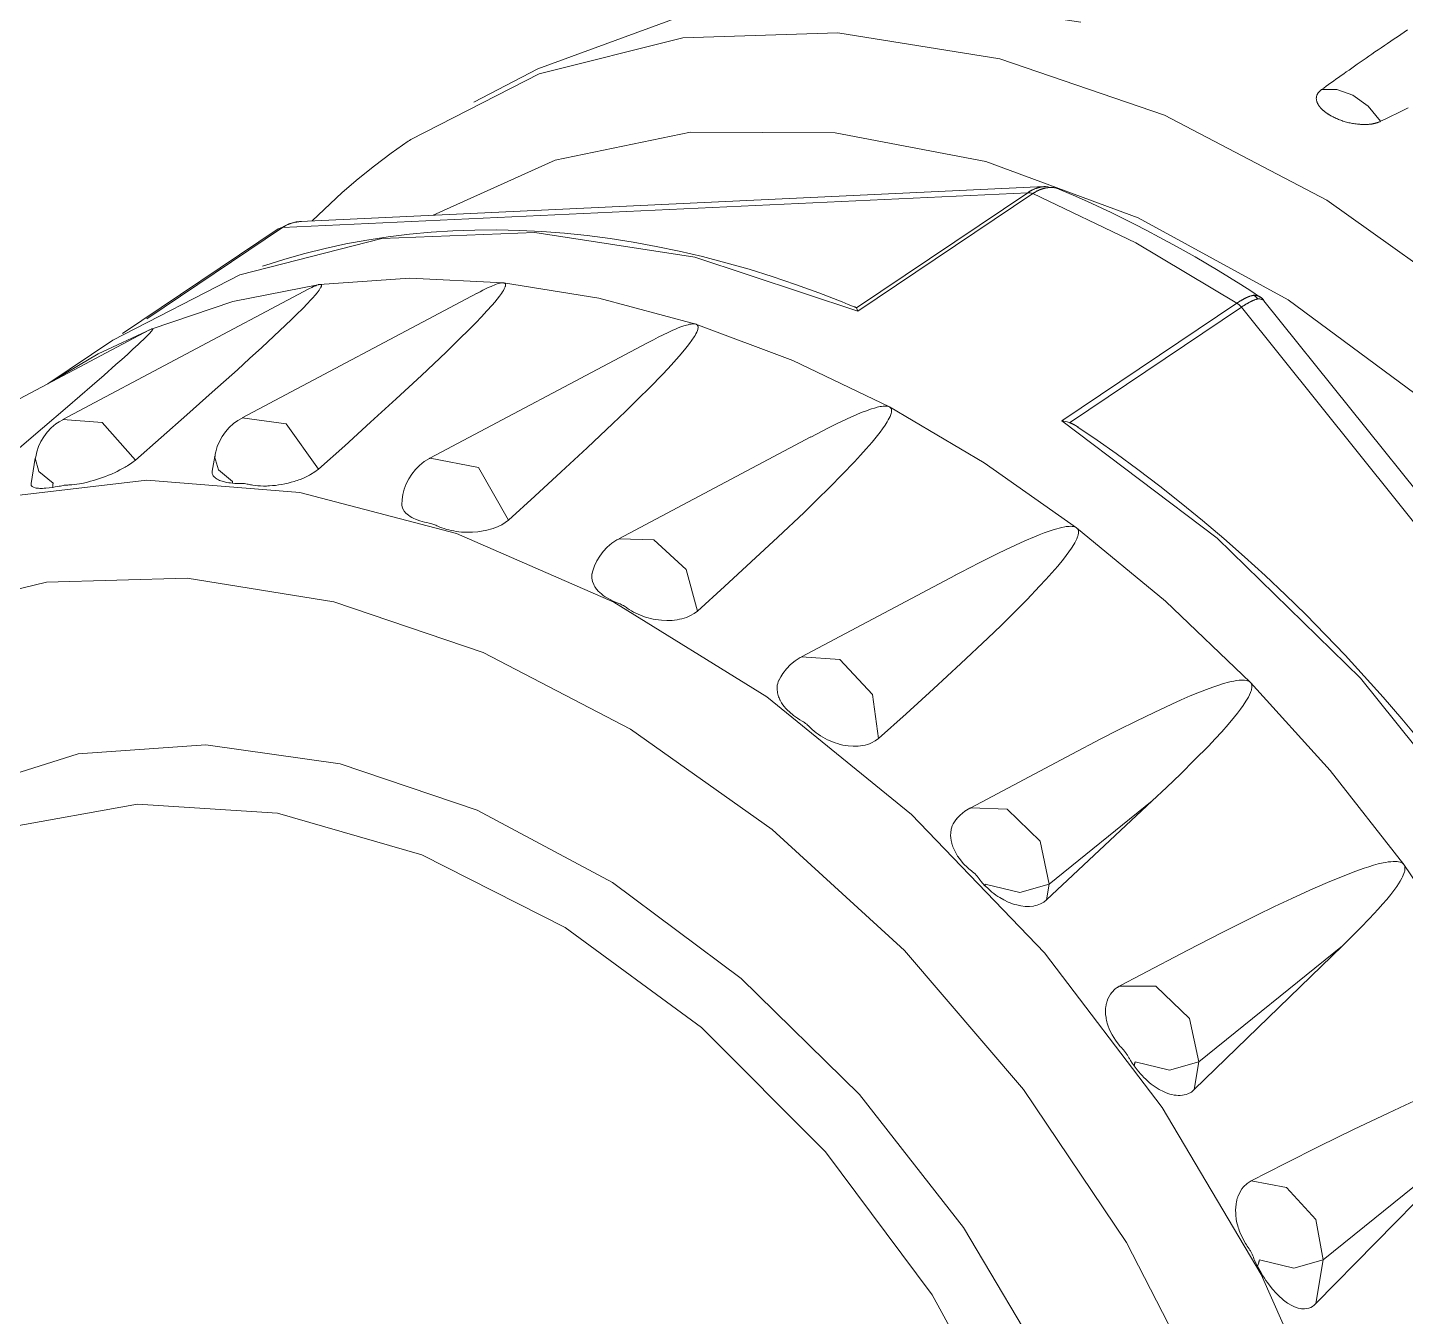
# Model space of a CAD drawing. Header units: millimetres. Extents: x 7 to 587, y 2 to 418.
# Drawn here: x 370.27 to 388.76, y 293.29 to 310.58 of the extents above; entities that cross this region are included whole.
import ezdxf

# ---------------------------------------------------------------- set-up
doc = ezdxf.new("R2010")
doc.units = ezdxf.units.MM
doc.layers.add('GR01_01', color=7, linetype='Continuous')

msp = doc.modelspace()

# ---------------------------------------------------------------- linework, layer by layer
at = {"layer": 'GR01_01', "color": 3, "linetype": 'Continuous', "lineweight": 13}
for p, q in [((383.915, 308.444), (373.928, 307.976)), ((373.686, 307.894), (383.689, 308.363)), ((383.689, 308.363), (381.39, 306.817)), ((383.756, 308.35), (381.409, 306.772)), ((371.542, 306.472), (373.629, 307.876)), ((371.868, 306.672), (373.686, 307.894)), ((373.715, 307.909), (373.642, 307.884)), ((373.902, 307.974), (373.88, 307.966)), ((374.043, 307.072), (370.738, 305.32)), ((376.298, 307.013), (373.146, 305.342)), ((384.148, 305.302), (386.495, 306.881)), ((384.247, 305.274), (386.555, 306.826)), ((386.555, 306.826), (394.77, 296.585)), ((394.988, 296.778), (386.858, 306.913)), ((371.903, 306.522), (368.534, 304.736)), ((371.411, 306.386), (370.539, 305.799)), ((371.903, 306.522), (371.925, 306.533)), ((378.586, 306.35), (375.665, 304.801)), ((384.251, 305.277), (384.251, 305.277)), ((380.778, 305.086), (378.199, 303.718)), ((370.37, 304.801), (370.314, 304.462)), ((372.778, 304.823), (372.745, 304.629)), ((373.015, 304.467), (373.015, 304.467)), ((373.015, 304.467), (373.015, 304.467)), ((382.717, 303.231), (380.651, 302.135)), ((384.279, 300.831), (382.925, 300.113)), ((383.94, 298.878), (385.359, 300.205)), ((383.974, 299.086), (385.359, 300.205)), ((383.115, 299.067), (383.114, 299.067)), ((383.115, 299.067), (383.115, 299.067)), ((383.94, 298.878), (383.974, 299.086)), ((385.923, 296.331), (387.911, 298.259)), ((387.911, 298.259), (385.985, 296.702)), ((385.208, 297.873), (384.935, 297.729)), ((385.985, 296.702), (385.923, 296.331)), ((387.556, 293.461), (389.954, 295.908)), ((387.653, 294.048), (389.954, 295.908)), ((387.556, 293.461), (387.653, 294.048))]:
    msp.add_line(p, q, dxfattribs=at)
for points in [[(384.402, 310.649), (381.788, 311.045), (379.326, 310.833), (377.114, 310.022)], [(375.411, 309.076), (377.133, 309.958), (379.061, 310.44), (381.14, 310.507), (383.314, 310.158), (385.522, 309.403), (387.704, 308.262), (389.798, 306.768), (391.747, 304.961), (393.498, 302.891), (395.001, 300.616), (396.216, 298.198), (397.108, 295.705), (397.653, 293.205), (397.836, 290.768), (397.651, 288.46)], [(387.631, 309.745), (387.662, 309.767), (387.693, 309.79), (387.725, 309.813), (387.757, 309.836), (387.791, 309.86), (387.824, 309.884), (387.858, 309.908), (387.893, 309.933), (387.928, 309.957), (387.963, 309.982), (388, 310.008), (388.036, 310.033), (388.074, 310.06), (388.111, 310.086), (388.15, 310.112), (388.188, 310.139), (388.228, 310.166), (388.267, 310.194), (388.308, 310.222), (388.348, 310.25), (388.39, 310.278), (388.432, 310.307), (388.474, 310.336), (388.517, 310.365), (388.561, 310.395), (388.605, 310.425), (388.649, 310.455), (388.694, 310.486), (388.74, 310.517), (388.786, 310.548)], [(377.114, 310.023), (376.899, 309.911), (376.469, 309.687), (376.254, 309.575)], [(387.771, 309.387), (387.768, 309.389), (387.764, 309.391), (387.757, 309.395), (387.75, 309.399), (387.744, 309.403), (387.737, 309.406), (387.734, 309.408), (387.73, 309.41), (387.727, 309.412), (387.724, 309.414), (387.721, 309.416), (387.718, 309.418), (387.715, 309.42), (387.712, 309.422), (387.706, 309.426), (387.703, 309.428), (387.7, 309.43), (387.694, 309.434), (387.688, 309.438), (387.683, 309.442), (387.68, 309.444), (387.678, 309.446), (387.675, 309.448), (387.672, 309.45), (387.67, 309.452), (387.667, 309.454), (387.665, 309.457), (387.662, 309.459), (387.66, 309.461), (387.657, 309.463), (387.655, 309.465), (387.652, 309.467), (387.65, 309.469), (387.648, 309.471), (387.645, 309.473), (387.643, 309.475), (387.641, 309.477), (387.639, 309.479), (387.636, 309.481), (387.634, 309.484), (387.632, 309.486), (387.63, 309.488), (387.628, 309.49), (387.626, 309.492), (387.624, 309.494), (387.622, 309.496), (387.62, 309.498), (387.618, 309.501), (387.615, 309.505), (387.613, 309.507), (387.611, 309.509), (387.609, 309.511), (387.607, 309.513), (387.606, 309.516), (387.604, 309.518), (387.601, 309.522), (387.599, 309.524), (387.598, 309.527), (387.596, 309.529), (387.595, 309.531), (387.593, 309.533), (387.592, 309.535), (387.591, 309.538), (387.589, 309.54), (387.588, 309.542), (387.586, 309.544), (387.584, 309.549), (387.582, 309.553), (387.58, 309.555), (387.579, 309.558), (387.578, 309.56), (387.577, 309.562), (387.576, 309.565), (387.575, 309.567), (387.574, 309.569), (387.573, 309.571), (387.572, 309.576), (387.57, 309.58), (387.567, 309.59), (387.565, 309.598), (387.564, 309.603), (387.563, 309.607), (387.562, 309.612), (387.562, 309.616), (387.561, 309.624), (387.561, 309.633), (387.562, 309.637), (387.562, 309.641), (387.563, 309.645), (387.563, 309.649), (387.565, 309.657), (387.567, 309.665), (387.569, 309.669), (387.57, 309.673), (387.572, 309.677), (387.574, 309.681), (387.576, 309.684), (387.578, 309.688), (387.58, 309.692), (387.582, 309.696), (387.587, 309.703), (387.59, 309.707), (387.593, 309.71), (387.6, 309.717), (387.603, 309.721), (387.607, 309.724), (387.614, 309.731), (387.622, 309.738), (387.631, 309.745)], [(387.631, 309.745), (387.835, 309.749), (388.051, 309.673)], [(388.051, 309.673), (388.255, 309.525), (388.424, 309.32)], [(388.424, 309.32), (388.419, 309.318), (388.413, 309.315), (388.41, 309.314), (388.407, 309.313), (388.401, 309.31), (388.395, 309.308), (388.392, 309.307), (388.389, 309.306), (388.383, 309.304), (388.377, 309.302), (388.371, 309.3), (388.364, 309.298), (388.361, 309.297), (388.358, 309.296), (388.351, 309.294), (388.348, 309.293), (388.345, 309.293), (388.338, 309.291), (388.335, 309.29), (388.332, 309.29), (388.328, 309.289), (388.325, 309.288), (388.318, 309.287), (388.312, 309.286), (388.305, 309.284), (388.298, 309.283), (388.291, 309.282), (388.284, 309.282), (388.28, 309.281), (388.277, 309.281), (388.269, 309.28), (388.262, 309.279), (388.255, 309.279), (388.247, 309.278), (388.244, 309.278), (388.24, 309.278), (388.236, 309.278), (388.232, 309.278), (388.225, 309.277), (388.217, 309.277), (388.21, 309.277), (388.206, 309.277), (388.202, 309.277), (388.198, 309.277), (388.194, 309.277), (388.186, 309.277), (388.178, 309.278), (388.17, 309.278), (388.166, 309.278), (388.162, 309.278), (388.154, 309.279), (388.146, 309.28), (388.137, 309.28), (388.133, 309.281), (388.129, 309.281), (388.125, 309.281), (388.121, 309.282), (388.112, 309.283), (388.096, 309.285), (388.079, 309.287), (388.062, 309.289), (388.046, 309.292), (388.03, 309.295), (388.014, 309.299), (387.998, 309.302), (387.982, 309.306), (387.966, 309.31), (387.95, 309.314), (387.935, 309.319), (387.919, 309.324), (387.904, 309.329), (387.889, 309.335), (387.874, 309.34), (387.859, 309.346), (387.844, 309.352), (387.829, 309.359), (387.814, 309.366), (387.8, 309.372), (387.785, 309.38), (387.771, 309.387)], [(388.792, 309.501), (388.715, 309.462), (388.641, 309.425), (388.567, 309.389), (388.496, 309.354), (388.424, 309.32)], [(396.266, 288.492), (396.439, 290.627), (396.277, 292.882), (395.784, 295.195), (394.974, 297.505), (393.868, 299.749), (392.496, 301.868), (390.895, 303.804), (389.108, 305.505), (387.183, 306.925), (385.171, 308.027), (383.127, 308.781), (381.106, 309.166), (379.161, 309.173), (377.346, 308.8), (375.708, 308.059)], [(375.411, 309.075), (375.394, 309.064), (375.376, 309.053), (375.145, 308.894), (374.922, 308.724), (374.704, 308.547), (374.49, 308.365), (374.084, 307.983)], [(383.689, 308.363), (383.696, 308.368), (383.699, 308.37), (383.703, 308.372), (383.709, 308.376), (383.716, 308.381), (383.723, 308.384), (383.726, 308.386), (383.73, 308.388), (383.733, 308.39), (383.737, 308.392), (383.743, 308.396), (383.75, 308.399), (383.754, 308.401), (383.757, 308.402), (383.764, 308.406), (383.768, 308.407), (383.771, 308.409), (383.778, 308.412), (383.781, 308.413), (383.785, 308.415), (383.792, 308.417), (383.795, 308.419), (383.799, 308.42), (383.802, 308.421), (383.806, 308.422), (383.813, 308.425), (383.82, 308.427), (383.823, 308.428), (383.827, 308.429), (383.834, 308.431), (383.841, 308.433), (383.848, 308.434), (383.851, 308.435), (383.855, 308.436), (383.862, 308.437), (383.869, 308.439), (383.876, 308.44), (383.883, 308.441), (383.886, 308.441), (383.89, 308.442), (383.897, 308.443), (383.904, 308.443), (383.911, 308.444), (383.918, 308.444), (383.922, 308.444), (383.925, 308.444)], [(383.987, 308.432), (383.98, 308.432), (383.973, 308.431), (383.967, 308.431), (383.96, 308.43), (383.953, 308.429), (383.946, 308.429), (383.939, 308.427), (383.933, 308.426), (383.929, 308.426), (383.926, 308.425), (383.922, 308.424), (383.919, 308.423), (383.915, 308.423), (383.912, 308.422), (383.909, 308.421), (383.905, 308.42), (383.902, 308.419), (383.898, 308.418), (383.895, 308.417), (383.891, 308.416), (383.885, 308.414), (383.881, 308.413), (383.878, 308.412), (383.874, 308.411), (383.871, 308.41), (383.867, 308.408), (383.864, 308.407), (383.857, 308.404), (383.85, 308.402), (383.847, 308.4), (383.843, 308.399), (383.84, 308.397), (383.837, 308.396), (383.833, 308.394), (383.83, 308.393), (383.826, 308.391), (383.823, 308.389), (383.816, 308.386), (383.809, 308.383), (383.806, 308.381), (383.803, 308.379), (383.799, 308.377), (383.796, 308.375), (383.789, 308.371), (383.782, 308.367), (383.779, 308.365), (383.776, 308.363), (383.769, 308.359), (383.766, 308.357), (383.762, 308.355), (383.756, 308.35)], [(383.925, 308.444), (383.956, 308.442), (383.987, 308.432)], [(384.104, 308.414), (384.089, 308.42), (384.079, 308.423), (384.069, 308.426), (384.059, 308.428), (384.054, 308.429), (384.049, 308.43), (384.038, 308.432), (384.028, 308.433), (384.018, 308.433), (384.007, 308.433), (383.997, 308.433), (383.987, 308.432)], [(384.103, 308.416), (384.054, 308.426), (384.006, 308.436)], [(383.689, 308.363), (383.722, 308.361), (383.756, 308.35)], [(386.495, 306.881), (385.138, 307.689), (383.756, 308.35)], [(385.454, 307.768), (385.288, 307.856), (385.121, 307.942), (384.807, 308.097), (384.492, 308.244), (384.298, 308.329), (384.104, 308.41)], [(373.686, 307.894), (373.655, 307.889), (373.629, 307.876)], [(373.941, 307.976), (373.933, 307.976), (373.925, 307.975), (373.917, 307.975), (373.909, 307.974), (373.905, 307.974), (373.901, 307.973), (373.897, 307.973), (373.893, 307.972), (373.889, 307.972), (373.885, 307.971), (373.877, 307.97), (373.869, 307.969), (373.865, 307.968), (373.861, 307.967), (373.857, 307.967), (373.853, 307.966), (373.845, 307.964), (373.838, 307.962), (373.83, 307.96), (373.826, 307.959), (373.822, 307.958), (373.815, 307.956), (373.811, 307.955), (373.807, 307.954), (373.8, 307.951), (373.796, 307.95), (373.792, 307.948), (373.788, 307.947), (373.785, 307.946), (373.781, 307.944), (373.777, 307.943), (373.774, 307.941), (373.77, 307.94), (373.763, 307.937), (373.759, 307.935), (373.755, 307.934), (373.748, 307.93), (373.745, 307.928), (373.741, 307.927), (373.734, 307.923), (373.73, 307.921), (373.727, 307.919), (373.723, 307.917), (373.72, 307.915), (373.713, 307.911), (373.706, 307.907), (373.699, 307.903), (373.692, 307.899), (373.686, 307.894)], [(381.409, 306.772), (379.223, 307.499), (377.074, 307.828), (375.019, 307.748), (373.114, 307.263), (371.411, 306.386)], [(381.361, 306.83), (381.28, 306.865), (381.199, 306.899), (380.886, 307.021), (380.573, 307.133), (380.261, 307.238), (379.948, 307.335), (379.635, 307.424), (379.323, 307.505), (379.012, 307.578), (378.702, 307.642), (378.392, 307.699), (378.084, 307.747), (377.777, 307.787), (377.472, 307.818), (377.168, 307.841), (376.866, 307.856), (376.566, 307.863), (376.269, 307.861), (375.974, 307.851), (375.681, 307.832), (375.391, 307.805), (375.104, 307.77), (374.82, 307.727), (374.539, 307.675), (374.262, 307.615), (373.988, 307.547), (373.717, 307.473), (373.451, 307.387), (373.435, 307.381), (373.419, 307.375)], [(386.811, 306.959), (386.681, 307.046), (386.55, 307.131), (386.244, 307.32), (385.935, 307.501), (385.695, 307.637), (385.454, 307.768)], [(374.184, 307.131), (374.192, 307.132), (374.195, 307.132), (374.198, 307.131), (374.2, 307.131), (374.202, 307.13), (374.204, 307.129), (374.205, 307.128), (374.207, 307.127), (374.208, 307.126), (374.209, 307.123), (374.21, 307.122), (374.21, 307.12), (374.21, 307.119), (374.21, 307.117), (374.209, 307.11), (374.207, 307.103), (374.206, 307.099), (374.204, 307.096), (374.2, 307.088), (374.195, 307.08), (374.191, 307.072), (374.179, 307.055), (374.167, 307.038), (374.153, 307.021), (374.124, 306.986), (374.093, 306.951), (374.06, 306.915), (374.026, 306.879), (373.956, 306.807), (373.882, 306.733), (373.807, 306.66), (373.73, 306.586), (373.572, 306.437), (373.411, 306.288), (373.247, 306.138), (373.082, 305.987), (372.746, 305.686), (372.405, 305.384), (372.06, 305.081), (371.714, 304.777)], [(371.925, 306.533), (373.023, 306.903), (374.184, 307.131)], [(374.043, 307.072), (374.081, 307.091), (374.106, 307.104), (374.133, 307.115), (374.146, 307.121), (374.16, 307.125), (374.166, 307.127), (374.173, 307.129), (374.179, 307.13), (374.181, 307.131), (374.184, 307.131)], [(376.652, 307.154), (376.656, 307.153), (376.66, 307.152), (376.663, 307.151), (376.667, 307.15), (376.669, 307.148), (376.672, 307.147), (376.673, 307.145), (376.675, 307.143), (376.677, 307.142), (376.678, 307.14), (376.679, 307.138), (376.68, 307.136), (376.681, 307.131), (376.681, 307.129), (376.681, 307.127), (376.681, 307.118), (376.68, 307.113), (376.679, 307.109), (376.678, 307.104), (376.676, 307.099), (376.673, 307.09), (376.664, 307.071), (376.653, 307.051), (376.641, 307.032), (376.628, 307.012), (376.599, 306.973), (376.568, 306.934), (376.536, 306.894), (376.502, 306.855), (376.431, 306.776), (376.358, 306.697), (376.282, 306.619), (376.205, 306.54), (376.047, 306.383), (375.885, 306.225), (375.72, 306.068), (375.553, 305.911), (375.214, 305.597), (374.87, 305.283), (374.523, 304.969), (374.172, 304.656)], [(374.184, 307.131), (375.398, 307.215), (376.652, 307.154)], [(376.295, 307.011), (376.341, 307.035), (376.376, 307.054), (376.412, 307.071), (376.449, 307.089), (376.487, 307.106), (376.506, 307.114), (376.526, 307.123), (376.546, 307.13), (376.567, 307.138), (376.588, 307.144), (376.61, 307.15), (376.621, 307.152), (376.632, 307.153), (376.643, 307.154), (376.652, 307.154)], [(376.652, 307.154), (377.935, 306.948), (379.234, 306.599)], [(386.495, 306.881), (386.499, 306.883), (386.502, 306.886), (386.508, 306.89), (386.515, 306.894), (386.522, 306.898), (386.528, 306.902), (386.531, 306.905), (386.535, 306.907), (386.541, 306.91), (386.547, 306.914), (386.551, 306.916), (386.554, 306.918), (386.557, 306.92), (386.56, 306.922), (386.566, 306.925), (386.569, 306.927), (386.573, 306.929), (386.576, 306.931), (386.579, 306.932), (386.585, 306.936), (386.588, 306.937), (386.591, 306.939), (386.597, 306.942), (386.6, 306.944), (386.603, 306.945), (386.606, 306.947), (386.609, 306.948), (386.612, 306.95), (386.615, 306.951), (386.62, 306.954), (386.626, 306.956), (386.632, 306.959), (386.635, 306.96), (386.638, 306.961), (386.64, 306.962), (386.643, 306.964), (386.646, 306.965), (386.649, 306.966), (386.651, 306.967), (386.654, 306.968), (386.659, 306.97), (386.662, 306.971), (386.665, 306.972), (386.67, 306.974), (386.672, 306.975), (386.675, 306.975), (386.68, 306.977), (386.683, 306.978), (386.685, 306.979), (386.688, 306.979), (386.69, 306.98), (386.693, 306.981), (386.695, 306.981), (386.7, 306.982), (386.704, 306.983), (386.707, 306.984), (386.709, 306.984), (386.714, 306.985), (386.718, 306.986), (386.722, 306.986)], [(386.776, 306.938), (386.751, 306.965), (386.722, 306.986)], [(386.722, 306.986), (386.727, 306.986), (386.732, 306.986), (386.737, 306.986), (386.741, 306.985), (386.746, 306.985), (386.748, 306.984), (386.75, 306.984), (386.752, 306.984), (386.754, 306.983), (386.758, 306.983), (386.761, 306.982), (386.763, 306.982), (386.767, 306.981), (386.769, 306.98), (386.771, 306.98), (386.772, 306.979), (386.774, 306.979), (386.778, 306.978), (386.78, 306.977), (386.782, 306.977), (386.785, 306.975), (386.787, 306.975), (386.789, 306.974), (386.791, 306.973), (386.792, 306.973), (386.794, 306.972), (386.796, 306.971), (386.797, 306.97), (386.799, 306.97), (386.8, 306.969), (386.802, 306.968), (386.805, 306.966), (386.808, 306.965), (386.81, 306.963), (386.813, 306.962)], [(386.859, 306.912), (386.859, 306.912), (386.858, 306.913), (386.858, 306.913), (386.858, 306.914), (386.858, 306.914), (386.857, 306.915), (386.857, 306.915), (386.857, 306.915), (386.857, 306.915), (386.856, 306.916), (386.856, 306.916), (386.856, 306.916), (386.856, 306.916), (386.856, 306.916), (386.856, 306.917), (386.855, 306.917), (386.855, 306.917), (386.855, 306.917), (386.855, 306.918), (386.855, 306.918), (386.855, 306.918), (386.854, 306.919), (386.854, 306.919), (386.854, 306.919), (386.854, 306.919), (386.854, 306.92), (386.853, 306.92), (386.853, 306.921), (386.853, 306.921), (386.852, 306.923), (386.851, 306.924), (386.85, 306.925), (386.85, 306.926), (386.844, 306.934), (386.838, 306.942), (386.827, 306.952), (386.82, 306.957), (386.814, 306.961)], [(381.39, 306.817), (381.39, 306.817), (381.389, 306.817), (381.389, 306.818), (381.389, 306.818), (381.388, 306.819), (381.388, 306.819), (381.387, 306.82), (381.386, 306.82), (381.385, 306.821), (381.385, 306.821), (381.384, 306.822), (381.383, 306.822), (381.382, 306.823), (381.382, 306.824), (381.381, 306.824), (381.379, 306.825), (381.378, 306.826), (381.377, 306.826), (381.376, 306.827), (381.375, 306.827), (381.373, 306.828), (381.372, 306.829), (381.37, 306.83), (381.368, 306.83), (381.367, 306.831), (381.365, 306.832), (381.363, 306.833)], [(381.39, 306.817), (381.399, 306.798), (381.409, 306.772)], [(386.555, 306.826), (386.527, 306.857), (386.495, 306.881)], [(386.776, 306.938), (386.772, 306.937), (386.77, 306.936), (386.768, 306.936), (386.764, 306.935), (386.76, 306.934), (386.758, 306.933), (386.756, 306.932), (386.754, 306.932), (386.751, 306.931), (386.749, 306.93), (386.747, 306.93), (386.745, 306.929), (386.743, 306.928), (386.738, 306.927), (386.736, 306.926), (386.734, 306.925), (386.731, 306.924), (386.729, 306.923), (386.724, 306.921), (386.72, 306.919), (386.717, 306.918), (386.715, 306.917), (386.712, 306.916), (386.71, 306.915), (386.705, 306.913), (386.7, 306.911), (386.697, 306.909), (386.695, 306.908), (386.69, 306.906), (386.687, 306.904), (386.684, 306.903), (386.682, 306.902), (386.679, 306.901), (386.676, 306.899), (386.674, 306.898), (386.671, 306.896), (386.668, 306.895), (386.663, 306.892), (386.657, 306.889), (386.652, 306.886), (386.649, 306.884), (386.646, 306.883), (386.64, 306.88), (386.637, 306.878), (386.635, 306.876), (386.629, 306.873), (386.626, 306.871), (386.623, 306.87), (386.617, 306.866), (386.611, 306.862), (386.605, 306.859), (386.602, 306.857), (386.599, 306.855), (386.596, 306.853), (386.593, 306.851), (386.586, 306.847), (386.583, 306.845), (386.58, 306.843), (386.577, 306.841), (386.574, 306.839), (386.568, 306.835), (386.561, 306.831), (386.555, 306.826)], [(386.858, 306.913), (386.856, 306.915), (386.854, 306.917), (386.851, 306.92), (386.849, 306.922), (386.846, 306.924), (386.843, 306.925), (386.84, 306.927), (386.837, 306.928), (386.834, 306.93), (386.831, 306.931), (386.828, 306.932), (386.824, 306.933), (386.821, 306.934), (386.818, 306.935), (386.811, 306.936), (386.804, 306.937), (386.797, 306.937), (386.793, 306.938), (386.79, 306.938), (386.783, 306.938), (386.776, 306.938)], [(379.234, 306.599), (379.239, 306.598), (379.243, 306.596), (379.246, 306.594), (379.249, 306.592), (379.252, 306.589), (379.254, 306.587), (379.256, 306.585), (379.258, 306.582), (379.261, 306.577), (379.263, 306.571), (379.263, 306.569), (379.264, 306.566), (379.265, 306.56), (379.264, 306.549), (379.262, 306.538), (379.26, 306.527), (379.256, 306.515), (379.247, 306.493), (379.236, 306.471), (379.224, 306.449), (379.211, 306.427), (379.182, 306.384), (379.151, 306.341), (379.118, 306.299), (379.083, 306.256), (379.012, 306.172), (378.938, 306.088), (378.861, 306.004), (378.783, 305.921), (378.622, 305.756), (378.458, 305.592), (378.29, 305.428), (378.121, 305.265), (377.777, 304.94), (377.428, 304.617), (377.075, 304.294), (376.719, 303.971)], [(378.584, 306.348), (378.665, 306.391), (378.729, 306.424), (378.794, 306.456), (378.861, 306.488), (378.928, 306.519), (378.963, 306.533), (378.998, 306.548), (379.035, 306.562), (379.072, 306.575), (379.091, 306.581), (379.11, 306.587), (379.13, 306.592), (379.151, 306.597), (379.172, 306.601), (379.193, 306.603), (379.204, 306.603), (379.215, 306.603), (379.22, 306.602), (379.225, 306.602), (379.234, 306.599)], [(379.234, 306.599), (380.538, 306.112), (381.832, 305.49)], [(371.925, 306.533), (371.929, 306.534), (371.932, 306.535), (371.937, 306.537), (371.939, 306.537), (371.941, 306.537), (371.944, 306.537), (371.944, 306.537), (371.945, 306.536), (371.946, 306.536), (371.946, 306.535), (371.946, 306.534), (371.946, 306.533), (371.946, 306.532), (371.946, 306.532), (371.944, 306.527), (371.942, 306.522), (371.94, 306.519), (371.938, 306.516), (371.935, 306.513), (371.933, 306.51), (371.923, 306.497), (371.911, 306.483), (371.897, 306.469), (371.883, 306.454), (371.853, 306.424), (371.821, 306.393), (371.787, 306.36), (371.752, 306.328), (371.68, 306.262), (371.606, 306.194), (371.53, 306.126), (371.452, 306.057), (371.293, 305.917), (371.132, 305.776), (370.968, 305.634), (370.802, 305.492), (370.466, 305.204), (370.126, 304.914)], [(370.542, 305.801), (371.215, 306.199), (371.925, 306.533)], [(381.832, 305.49), (381.836, 305.487), (381.84, 305.484), (381.843, 305.481), (381.846, 305.479), (381.849, 305.475), (381.851, 305.472), (381.853, 305.469), (381.855, 305.466), (381.858, 305.459), (381.859, 305.452), (381.86, 305.449), (381.86, 305.446), (381.86, 305.442), (381.861, 305.439), (381.86, 305.426), (381.858, 305.413), (381.856, 305.406), (381.855, 305.4), (381.851, 305.387), (381.841, 305.362), (381.83, 305.338), (381.817, 305.314), (381.803, 305.29), (381.773, 305.243), (381.741, 305.196), (381.707, 305.151), (381.672, 305.106), (381.599, 305.016), (381.522, 304.928), (381.444, 304.841), (381.363, 304.754), (381.199, 304.582), (381.031, 304.412), (380.86, 304.243), (380.687, 304.075), (380.335, 303.741), (379.979, 303.41), (379.619, 303.08), (379.256, 302.751)], [(380.777, 305.085), (381.005, 305.204), (381.13, 305.266), (381.258, 305.326), (381.322, 305.356), (381.388, 305.384), (381.454, 305.412), (381.523, 305.438), (381.558, 305.451), (381.593, 305.463), (381.63, 305.474), (381.667, 305.484), (381.687, 305.489), (381.706, 305.493), (381.726, 305.496), (381.747, 305.499), (381.757, 305.5), (381.768, 305.501), (381.779, 305.501), (381.79, 305.5), (381.801, 305.499), (381.812, 305.497), (381.822, 305.494), (381.832, 305.49)], [(381.832, 305.49), (383.105, 304.739), (384.344, 303.867)], [(370.742, 305.317), (370.691, 305.291), (370.644, 305.26), (370.584, 305.209), (370.53, 305.151), (370.484, 305.09), (370.445, 305.025), (370.413, 304.958), (370.389, 304.887), (370.38, 304.844), (370.373, 304.8)], [(371.714, 304.777), (371.269, 305.278), (370.739, 305.32)], [(373.146, 305.338), (373.087, 305.305), (373.032, 305.266), (372.974, 305.213), (372.922, 305.154), (372.879, 305.092), (372.842, 305.026), (372.812, 304.957), (372.791, 304.886), (372.785, 304.854), (372.782, 304.822)], [(374.172, 304.656), (373.738, 305.263), (373.145, 305.341)], [(392.465, 294.934), (391.316, 297.391), (389.865, 299.718), (388.154, 301.851), (386.231, 303.73), (384.148, 305.302)], [(384.251, 305.278), (384.2, 305.293), (384.148, 305.302)], [(384.363, 305.219), (384.359, 305.221), (384.356, 305.223), (384.353, 305.225), (384.35, 305.227), (384.344, 305.231), (384.338, 305.235), (384.335, 305.237), (384.332, 305.238), (384.329, 305.24), (384.326, 305.242), (384.323, 305.243), (384.321, 305.245), (384.315, 305.248), (384.31, 305.251), (384.307, 305.252), (384.304, 305.254), (384.299, 305.257), (384.296, 305.258), (384.294, 305.259), (384.289, 305.262), (384.284, 305.264), (384.279, 305.266), (384.276, 305.267), (384.274, 305.268), (384.271, 305.269), (384.269, 305.27), (384.264, 305.272), (384.26, 305.274), (384.255, 305.275), (384.251, 305.277)], [(388.953, 301.011), (388.708, 301.305), (388.459, 301.595), (388.205, 301.879), (387.947, 302.159), (387.685, 302.434), (387.419, 302.703), (387.149, 302.967), (386.876, 303.226), (386.599, 303.478), (386.319, 303.725), (386.035, 303.965), (385.749, 304.2), (385.46, 304.428), (385.168, 304.65), (384.873, 304.865), (384.618, 305.044), (384.362, 305.217)], [(370.37, 304.801), (370.419, 304.623), (370.61, 304.466)], [(371.714, 304.777), (371.665, 304.739), (371.608, 304.7), (371.592, 304.69), (371.576, 304.68), (371.559, 304.671), (371.542, 304.661), (371.507, 304.643), (371.471, 304.624), (371.452, 304.615), (371.433, 304.607), (371.413, 304.598), (371.394, 304.589), (371.354, 304.573), (371.314, 304.557), (371.274, 304.542), (371.233, 304.528), (371.192, 304.514), (371.152, 304.502), (371.112, 304.491), (371.073, 304.481), (371.054, 304.476), (371.035, 304.472), (371.016, 304.468), (370.997, 304.464), (370.962, 304.457), (370.927, 304.452), (370.894, 304.448), (370.863, 304.444), (370.848, 304.443), (370.833, 304.442), (370.819, 304.442), (370.805, 304.441), (370.791, 304.441), (370.776, 304.439), (370.76, 304.438), (370.743, 304.435), (370.726, 304.432), (370.708, 304.428), (370.69, 304.424), (370.672, 304.421), (370.638, 304.415), (370.605, 304.409)], [(372.777, 304.822), (372.827, 304.645), (373.017, 304.488)], [(375.672, 304.803), (375.666, 304.8), (375.662, 304.799), (375.659, 304.798), (375.589, 304.757), (375.527, 304.705), (375.472, 304.649), (375.423, 304.589), (375.382, 304.525), (375.349, 304.458), (375.322, 304.388), (375.303, 304.316), (375.292, 304.247), (375.287, 304.177)], [(376.719, 303.971), (376.32, 304.676), (375.669, 304.803)], [(373.015, 304.467), (372.99, 304.47), (372.966, 304.473), (372.943, 304.477), (372.921, 304.481), (372.88, 304.491), (372.844, 304.504), (372.828, 304.511), (372.813, 304.519), (372.799, 304.527), (372.793, 304.531), (372.787, 304.536), (372.776, 304.545), (372.767, 304.555), (372.759, 304.565), (372.753, 304.576), (372.745, 304.598), (372.745, 304.623), (372.745, 304.629)], [(374.172, 304.656), (374.123, 304.617), (374.065, 304.581), (374.049, 304.572), (374.032, 304.563), (374.015, 304.555), (373.998, 304.547), (373.962, 304.531), (373.925, 304.516), (373.905, 304.509), (373.886, 304.502), (373.866, 304.496), (373.845, 304.489), (373.805, 304.478), (373.763, 304.467), (373.721, 304.458), (373.679, 304.45), (373.636, 304.443), (373.594, 304.437), (373.553, 304.433), (373.512, 304.43), (373.491, 304.429), (373.471, 304.428), (373.451, 304.428), (373.432, 304.428), (373.394, 304.429), (373.358, 304.431), (373.323, 304.435), (373.289, 304.439), (373.273, 304.442), (373.257, 304.445), (373.242, 304.448), (373.227, 304.451), (373.212, 304.455), (373.196, 304.458), (373.18, 304.46), (373.162, 304.461), (373.143, 304.462), (373.124, 304.462), (373.105, 304.463), (373.087, 304.463), (373.05, 304.464), (373.015, 304.467)], [(384.482, 276.096), (385.977, 277.179), (387.211, 278.594), (388.151, 280.304), (388.771, 282.265), (389.055, 284.423), (388.996, 286.723), (388.595, 289.102), (387.863, 291.499), (386.819, 293.85), (385.492, 296.093), (383.915, 298.168), (382.13, 300.021), (380.186, 301.602), (378.133, 302.87), (376.025, 303.791), (373.919, 304.341), (371.869, 304.505), (369.931, 304.28), (368.155, 303.67), (366.589, 302.693)], [(370.313, 304.46), (370.313, 304.455), (370.313, 304.451), (370.314, 304.442), (370.316, 304.438), (370.317, 304.434), (370.322, 304.427), (370.329, 304.421), (370.346, 304.411), (370.37, 304.404), (370.383, 304.401), (370.398, 304.399), (370.414, 304.397), (370.432, 304.396), (370.45, 304.396), (370.469, 304.396), (370.49, 304.397), (370.511, 304.398), (370.557, 304.403), (370.605, 304.409)], [(370.61, 304.466), (370.609, 304.459), (370.608, 304.456), (370.607, 304.449), (370.607, 304.445), (370.606, 304.438), (370.606, 304.431), (370.605, 304.424), (370.605, 304.417), (370.605, 304.409)], [(373.017, 304.488), (373.017, 304.483), (373.016, 304.478), (373.015, 304.472), (373.015, 304.467)], [(376.719, 303.971), (376.677, 303.939), (376.629, 303.909), (376.602, 303.895), (376.574, 303.882), (376.544, 303.87), (376.513, 303.859), (376.481, 303.849), (376.448, 303.84), (376.414, 303.832), (376.379, 303.825), (376.309, 303.815), (376.236, 303.809), (376.199, 303.808), (376.163, 303.808), (376.126, 303.809), (376.091, 303.811), (376.055, 303.815), (376.02, 303.819), (375.985, 303.825), (375.952, 303.831), (375.92, 303.839), (375.888, 303.847), (375.858, 303.856), (375.828, 303.867), (375.8, 303.878), (375.773, 303.889), (375.76, 303.895), (375.747, 303.901), (375.734, 303.907), (375.72, 303.913), (375.705, 303.918), (375.69, 303.922), (375.674, 303.926), (375.657, 303.93), (375.624, 303.937), (375.592, 303.944), (375.53, 303.962), (375.474, 303.982), (375.448, 303.994), (375.423, 304.007), (375.4, 304.02), (375.379, 304.035), (375.36, 304.049), (375.343, 304.065), (375.339, 304.069), (375.335, 304.073), (375.328, 304.081), (375.321, 304.09), (375.315, 304.098), (375.297, 304.133), (375.288, 304.169), (375.287, 304.192)], [(384.344, 303.867), (384.352, 303.86), (384.358, 303.853), (384.36, 303.849), (384.363, 303.845), (384.364, 303.841), (384.366, 303.837), (384.368, 303.829), (384.369, 303.825), (384.369, 303.822), (384.37, 303.818), (384.37, 303.814), (384.37, 303.81), (384.37, 303.806), (384.369, 303.791), (384.366, 303.777), (384.364, 303.769), (384.362, 303.762), (384.36, 303.755), (384.358, 303.748), (384.347, 303.721), (384.335, 303.694), (384.321, 303.668), (384.306, 303.643), (384.274, 303.593), (384.241, 303.544), (384.205, 303.495), (384.168, 303.448), (384.092, 303.355), (384.013, 303.263), (383.931, 303.172), (383.848, 303.083), (383.679, 302.906), (383.506, 302.731), (383.33, 302.558), (383.152, 302.386), (382.791, 302.046), (382.426, 301.709), (382.057, 301.374), (381.685, 301.041)], [(382.715, 303.23), (382.796, 303.273), (383.035, 303.397), (383.278, 303.519), (383.4, 303.578), (383.524, 303.636), (383.649, 303.693), (383.777, 303.747), (383.842, 303.773), (383.907, 303.798), (383.974, 303.822), (384.042, 303.845), (384.077, 303.855), (384.112, 303.864), (384.148, 303.873), (384.185, 303.88), (384.204, 303.883), (384.224, 303.886), (384.243, 303.887), (384.264, 303.888), (384.284, 303.887), (384.305, 303.884), (384.316, 303.881), (384.326, 303.878), (384.336, 303.873), (384.344, 303.867)], [(384.344, 303.867), (385.539, 302.882), (386.676, 301.794)], [(378.201, 303.716), (378.187, 303.71), (378.174, 303.704), (378.106, 303.661), (378.045, 303.607), (377.992, 303.551), (377.945, 303.489), (377.907, 303.425), (377.875, 303.356), (377.855, 303.302), (377.84, 303.245)], [(379.256, 302.751), (379.105, 303.308), (378.669, 303.707), (378.199, 303.718)], [(379.256, 302.751), (379.213, 302.718), (379.164, 302.69), (379.137, 302.677), (379.109, 302.666), (379.079, 302.656), (379.048, 302.647), (379.016, 302.64), (378.983, 302.634), (378.949, 302.63), (378.915, 302.626), (378.844, 302.624), (378.772, 302.628), (378.735, 302.631), (378.699, 302.637), (378.663, 302.643), (378.628, 302.651), (378.593, 302.66), (378.558, 302.67), (378.524, 302.681), (378.491, 302.694), (378.459, 302.707), (378.428, 302.721), (378.398, 302.737), (378.369, 302.753), (378.342, 302.77), (378.315, 302.788), (378.309, 302.793), (378.302, 302.797), (378.289, 302.806), (378.276, 302.815), (378.269, 302.819), (378.263, 302.824), (378.248, 302.832), (378.233, 302.839), (378.217, 302.846), (378.201, 302.853), (378.168, 302.866), (378.136, 302.88), (378.075, 302.91), (378.019, 302.943), (377.993, 302.961), (377.969, 302.98), (377.946, 302.999), (377.925, 303.019), (377.907, 303.04), (377.89, 303.061), (377.887, 303.067), (377.883, 303.072), (377.879, 303.077), (377.876, 303.083), (377.869, 303.094), (377.864, 303.105), (377.846, 303.149), (377.838, 303.194), (377.837, 303.216), (377.839, 303.238), (377.843, 303.26)], [(368.767, 302.714), (370.52, 303.139), (372.407, 303.194), (374.378, 302.876), (376.379, 302.194), (378.358, 301.167), (380.26, 299.822), (382.034, 298.196), (383.633, 296.332), (385.013, 294.281), (386.137, 292.098), (386.975, 289.841), (387.503, 287.573), (387.709, 285.353), (387.586, 283.242), (387.138, 281.296), (386.377, 279.569), (385.322, 278.106), (384.004, 276.947), (382.457, 276.124), (380.722, 275.658), (378.848, 275.562), (376.884, 275.839)], [(380.657, 302.136), (380.646, 302.131), (380.634, 302.126), (380.566, 302.084), (380.504, 302.032), (380.45, 301.975), (380.402, 301.915), (380.373, 301.869), (380.347, 301.82)], [(381.685, 301.041), (381.607, 301.633), (381.165, 302.103), (380.654, 302.137)], [(381.685, 301.041), (381.642, 301.008), (381.593, 300.982), (381.566, 300.97), (381.537, 300.961), (381.508, 300.953), (381.477, 300.946), (381.446, 300.941), (381.413, 300.938), (381.38, 300.937), (381.346, 300.937), (381.277, 300.942), (381.207, 300.954), (381.172, 300.962), (381.137, 300.972), (381.103, 300.983), (381.068, 300.995), (381.035, 301.009), (381.001, 301.025), (380.969, 301.041), (380.937, 301.059), (380.907, 301.078), (380.878, 301.098), (380.849, 301.119), (380.822, 301.141), (380.796, 301.163), (380.771, 301.186), (380.765, 301.192), (380.759, 301.198), (380.747, 301.21), (380.741, 301.216), (380.734, 301.221), (380.722, 301.233), (380.715, 301.238), (380.708, 301.244), (380.694, 301.254), (380.678, 301.264), (380.663, 301.273), (380.632, 301.292), (380.601, 301.312), (380.543, 301.352), (380.49, 301.397), (380.466, 301.42), (380.443, 301.445), (380.422, 301.47), (380.402, 301.495), (380.385, 301.521), (380.37, 301.547), (380.367, 301.554), (380.363, 301.561), (380.357, 301.574), (380.351, 301.587), (380.346, 301.601), (380.331, 301.654), (380.325, 301.706), (380.326, 301.732), (380.328, 301.757), (380.334, 301.781), (380.341, 301.805), (380.355, 301.836)], [(384.279, 300.831), (384.671, 301.036), (384.906, 301.157), (385.144, 301.275), (385.383, 301.391), (385.624, 301.504), (385.747, 301.559), (385.87, 301.612), (385.995, 301.663), (386.121, 301.712), (386.186, 301.735), (386.251, 301.757), (386.316, 301.778), (386.383, 301.796), (386.418, 301.805), (386.452, 301.812), (386.488, 301.818), (386.524, 301.823), (386.542, 301.824), (386.561, 301.825), (386.58, 301.825), (386.599, 301.824), (386.619, 301.821), (386.639, 301.816), (386.649, 301.812), (386.659, 301.807), (386.668, 301.801), (386.676, 301.794)], [(386.676, 301.794), (386.683, 301.786), (386.685, 301.781), (386.688, 301.777), (386.69, 301.772), (386.692, 301.767), (386.694, 301.758), (386.696, 301.739), (386.696, 301.722), (386.693, 301.705), (386.691, 301.696), (386.689, 301.688), (386.684, 301.672), (386.678, 301.657), (386.665, 301.626), (386.65, 301.597), (386.634, 301.568), (386.617, 301.54), (386.581, 301.486), (386.543, 301.433), (386.503, 301.381), (386.463, 301.33), (386.378, 301.23), (386.291, 301.132), (386.203, 301.035), (386.112, 300.94), (385.928, 300.753), (385.741, 300.568), (385.551, 300.386), (385.359, 300.205)], [(386.676, 301.794), (387.745, 300.613), (388.736, 299.351)], [(368.021, 299.493), (369.385, 300.342), (370.947, 300.834), (372.658, 300.955), (374.462, 300.7), (376.301, 300.078), (378.114, 299.109), (379.842, 297.824), (381.431, 296.265), (382.827, 294.482), (383.986, 292.534), (384.871, 290.484)], [(384.361, 289.295), (383.552, 291.484), (382.408, 293.579), (380.975, 295.498), (379.31, 297.163), (377.48, 298.508), (375.557, 299.479), (373.619, 300.038), (371.743, 300.162), (370.003, 299.847), (368.47, 299.104)], [(382.926, 300.112), (382.919, 300.109), (382.916, 300.108), (382.912, 300.106), (382.843, 300.065), (382.781, 300.012), (382.751, 299.982), (382.722, 299.951)], [(383.974, 299.086), (383.855, 299.662), (383.414, 300.093), (382.925, 300.113)], [(383.114, 299.067), (383.086, 299.098), (383.06, 299.129), (383.054, 299.137), (383.047, 299.145), (383.035, 299.161), (383.022, 299.178), (383.01, 299.194), (382.996, 299.209), (382.981, 299.224), (382.965, 299.238), (382.949, 299.252), (382.932, 299.266), (382.916, 299.279), (382.899, 299.293), (382.883, 299.307), (382.824, 299.366), (382.771, 299.43), (382.748, 299.464), (382.727, 299.498), (382.708, 299.533), (382.692, 299.568), (382.685, 299.586), (382.682, 299.594), (382.679, 299.603), (382.673, 299.621), (382.671, 299.63), (382.668, 299.639), (382.66, 299.674), (382.656, 299.708), (382.654, 299.742), (382.655, 299.776), (382.656, 299.784), (382.657, 299.792), (382.659, 299.808), (382.661, 299.816), (382.662, 299.824), (382.666, 299.839), (382.676, 299.869), (382.688, 299.898), (382.704, 299.925), (382.722, 299.951), (382.736, 299.966)], [(385.208, 297.873), (385.836, 298.203), (386.298, 298.44), (386.764, 298.672), (386.999, 298.786), (387.234, 298.897), (387.472, 299.006), (387.712, 299.11), (387.833, 299.161), (387.955, 299.21), (388.078, 299.256), (388.202, 299.3), (388.265, 299.321), (388.329, 299.34), (388.393, 299.358), (388.459, 299.373), (388.492, 299.379), (388.525, 299.385), (388.56, 299.389), (388.594, 299.392), (388.612, 299.392), (388.63, 299.392), (388.648, 299.391), (388.666, 299.388), (388.685, 299.384), (388.703, 299.377), (388.712, 299.372), (388.721, 299.366), (388.725, 299.363), (388.729, 299.359), (388.736, 299.351)], [(388.736, 299.351), (388.743, 299.338), (388.748, 299.325), (388.751, 299.312), (388.751, 299.299), (388.751, 299.286), (388.749, 299.274), (388.747, 299.262), (388.744, 299.251), (388.737, 299.229), (388.728, 299.208), (388.719, 299.187), (388.709, 299.167), (388.687, 299.128), (388.664, 299.091), (388.64, 299.054), (388.614, 299.019), (388.561, 298.95), (388.507, 298.882), (388.45, 298.817), (388.393, 298.752), (388.276, 298.625), (388.156, 298.501), (388.034, 298.379), (387.911, 298.259)], [(388.736, 299.351), (389.64, 298.019), (390.446, 296.63)], [(383.119, 299.087), (383.118, 299.082), (383.117, 299.077), (383.116, 299.072), (383.114, 299.067)], [(383.94, 298.878), (383.903, 298.848), (383.861, 298.824), (383.838, 298.814), (383.814, 298.806), (383.789, 298.799), (383.764, 298.794), (383.711, 298.789), (383.655, 298.789), (383.598, 298.796), (383.54, 298.808), (383.511, 298.816), (383.482, 298.825), (383.453, 298.836), (383.424, 298.848), (383.368, 298.875), (383.313, 298.907), (383.286, 298.924), (383.259, 298.942), (383.233, 298.961), (383.208, 298.981), (383.16, 299.023), (383.115, 299.067)], [(383.119, 299.087), (383.582, 298.975), (383.974, 299.086)], [(385.115, 296.651), (385.091, 296.686), (385.069, 296.722), (385.063, 296.731), (385.058, 296.74), (385.053, 296.749), (385.047, 296.759), (385.037, 296.777), (385.032, 296.786), (385.026, 296.795), (385.02, 296.804), (385.015, 296.813), (385.002, 296.83), (384.988, 296.847), (384.974, 296.863), (384.959, 296.879), (384.945, 296.895), (384.93, 296.911), (384.917, 296.927), (384.865, 296.995), (384.82, 297.068), (384.8, 297.106), (384.783, 297.145), (384.768, 297.184), (384.756, 297.223), (384.75, 297.242), (384.746, 297.262), (384.742, 297.282), (384.74, 297.291), (384.739, 297.301), (384.734, 297.34), (384.733, 297.378), (384.734, 297.415), (384.737, 297.451), (384.739, 297.46), (384.74, 297.469), (384.742, 297.477), (384.744, 297.486), (384.748, 297.503), (384.751, 297.511), (384.753, 297.52), (384.765, 297.551), (384.779, 297.582), (384.797, 297.61), (384.816, 297.636), (384.862, 297.682), (384.916, 297.718)], [(384.936, 297.728), (384.921, 297.72), (384.891, 297.703), (384.876, 297.694)], [(385.985, 296.702), (385.86, 297.287), (385.408, 297.717), (384.916, 297.718)], [(385.129, 296.703), (385.128, 296.7), (385.127, 296.697), (385.127, 296.693), (385.125, 296.687), (385.125, 296.683), (385.124, 296.68), (385.123, 296.677), (385.12, 296.664), (385.115, 296.651)], [(385.115, 296.651), (385.156, 296.597), (385.2, 296.545), (385.223, 296.52), (385.246, 296.495), (385.271, 296.472), (385.295, 296.449), (385.32, 296.427), (385.346, 296.406), (385.373, 296.386), (385.399, 296.367), (385.454, 296.333), (385.51, 296.304), (385.538, 296.292), (385.567, 296.281), (385.596, 296.272), (385.624, 296.264), (385.652, 296.258), (385.681, 296.255), (385.709, 296.253), (385.736, 296.253), (385.763, 296.255), (385.789, 296.26), (385.814, 296.266), (385.839, 296.275), (385.884, 296.299), (385.923, 296.331)], [(385.985, 296.702), (385.592, 296.591), (385.129, 296.703)], [(386.688, 295.108), (387.144, 295.341), (387.602, 295.571), (388.061, 295.796), (388.523, 296.017), (388.755, 296.124), (388.988, 296.229)], [(386.77, 293.965), (386.751, 294.003), (386.733, 294.042), (386.724, 294.062), (386.716, 294.082), (386.708, 294.102), (386.7, 294.122), (386.696, 294.131), (386.692, 294.141), (386.682, 294.16), (386.677, 294.17), (386.671, 294.179), (386.665, 294.188), (386.659, 294.197), (386.647, 294.214), (386.635, 294.232), (386.623, 294.249), (386.612, 294.267), (386.569, 294.342), (386.533, 294.421), (386.526, 294.441), (386.519, 294.462), (386.512, 294.483), (386.506, 294.504), (386.495, 294.546), (386.487, 294.588), (386.484, 294.61), (386.482, 294.631), (386.48, 294.652), (386.479, 294.673), (386.478, 294.714), (386.48, 294.755), (386.485, 294.794), (386.492, 294.832), (386.494, 294.842), (386.496, 294.851), (386.501, 294.87), (386.507, 294.888), (386.51, 294.896), (386.513, 294.905), (386.528, 294.938), (386.544, 294.97), (386.563, 294.999), (386.585, 295.026), (386.632, 295.073), (386.688, 295.108)], [(387.653, 294.048), (387.553, 294.587), (387.16, 295.019), (386.688, 295.108)], [(386.797, 294.049), (386.795, 294.038), (386.794, 294.032), (386.793, 294.027), (386.793, 294.025), (386.792, 294.024), (386.791, 294.021), (386.791, 294.02), (386.79, 294.017), (386.79, 294.016), (386.788, 294.01), (386.788, 294.008), (386.787, 294.005), (386.779, 293.985), (386.77, 293.965)], [(386.797, 294.049), (387.261, 293.937), (387.653, 294.048)], [(386.77, 293.965), (386.806, 293.899), (386.844, 293.835), (386.864, 293.803), (386.884, 293.773), (386.906, 293.742), (386.927, 293.712), (386.973, 293.656), (387.02, 293.602), (387.045, 293.577), (387.07, 293.553), (387.096, 293.53), (387.122, 293.508), (387.176, 293.468), (387.232, 293.436), (387.26, 293.422), (387.289, 293.411), (387.318, 293.402), (387.347, 293.395), (387.361, 293.393), (387.376, 293.392), (387.39, 293.392), (387.404, 293.392), (387.432, 293.395), (387.46, 293.401), (387.486, 293.411), (387.511, 293.424), (387.534, 293.441), (387.556, 293.461)]]:
    msp.add_lwpolyline(points, dxfattribs=at)

doc.saveas('drawing.dxf')
